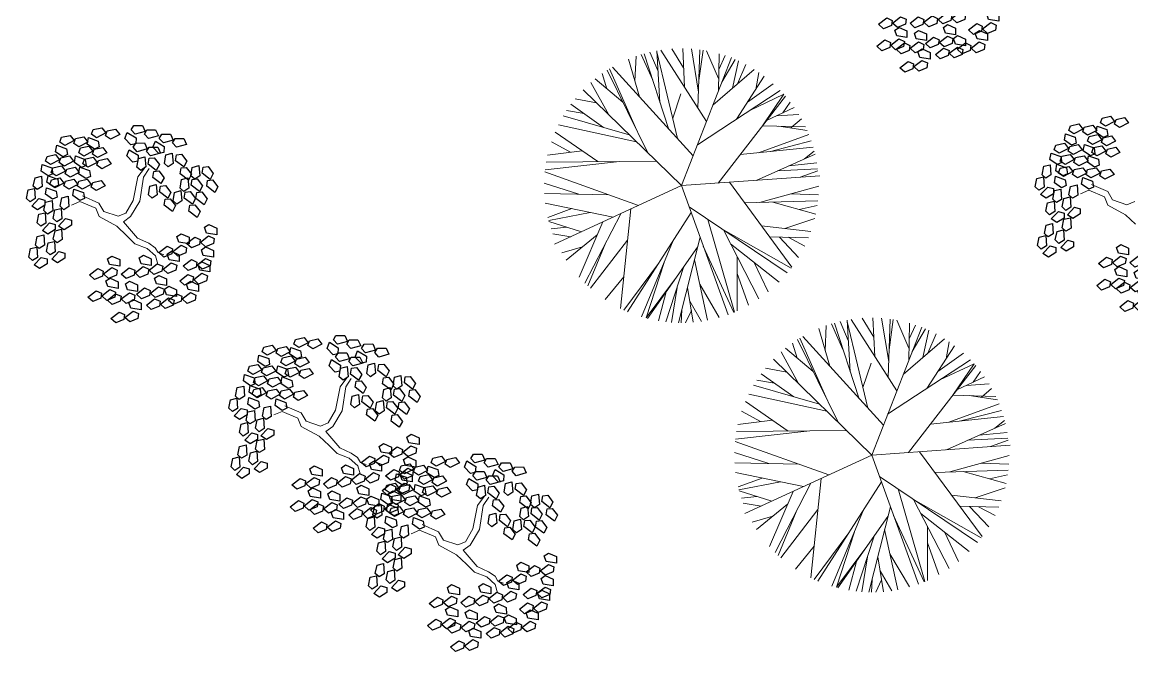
# Model space of a CAD drawing. Header units: millimetres. Extents: x 997 to 4249, y 599 to 1440.
# Drawn here: x 1588.46 to 1619.56, y 799.03 to 816.72 of the extents above; entities that cross this region are included whole.
import ezdxf

# ---------------------------------------------------------------- set-up
doc = ezdxf.new("R2010")
doc.units = ezdxf.units.MM
doc.linetypes.add('Continuo', pattern=[0])
doc.layers.add('cercas existentes', color=18, linetype='Continuous')
doc.layers.add('taludes', color=9, linetype='Continuous')

# ---------------------------------------------------------------- blocks, each defined once
blk = doc.blocks.new('L', base_point=(1.3683, 0.5913))
at = {"linetype": 'Continuo'}
for p, q in [((1.2809, 0.65), (1.3117, 0.675)), ((1.3117, 0.675), (1.3419, 0.6213)), ((1.2937, 0.5998), (1.2809, 0.65)), ((1.3225, 0.5909), (1.2937, 0.5998)), ((1.3419, 0.6213), (1.3225, 0.5909)), ((1.2753, 0.5668), (1.3061, 0.5917)), ((1.2881, 0.5166), (1.2753, 0.5668)), ((1.3061, 0.5917), (1.3362, 0.538)), ((1.3362, 0.538), (1.3169, 0.5076)), ((1.337, 0.4891), (1.3557, 0.5478)), ((1.3557, 0.5478), (1.3911, 0.5544)), ((1.3911, 0.5544), (1.4042, 0.5272)), ((1.3169, 0.5076), (1.2881, 0.5166)), ((1.3763, 0.4836), (1.337, 0.4891)), ((1.4042, 0.5272), (1.3763, 0.4836))]:
    blk.add_line(p, q, dxfattribs=at)
blk = doc.blocks.new('gtfoods1')
at = {"layer": 'taludes', "lineweight": 5, "extrusion": (-0.01642, -0.01246, 0.999788)}
for p, q in [((-318.323, 154.177, 12.099), (-318.648, 154.895, 12.102)), ((-317.883, 152.82, 12.089), (-318.564, 154.919, 12.104)), ((-318.173, 154.429, 12.104), (-318.407, 154.96, 12.107)), ((-318.119, 153.548, 12.094), (-318.208, 155.002, 12.111)), ((-317.625, 152.537, 12.09), (-318.206, 154.966, 12.11)), ((-316.815, 153.017, 12.109), (-318.098, 155.02, 12.113)), ((-317.458, 154.524, 12.117), (-317.788, 155.055, 12.118)), ((-317.434, 153.984, 12.111), (-317.482, 155.064, 12.124)), ((-317.04, 153.838, 12.116), (-317.239, 155.054, 12.127)), ((-317.054, 153.39, 12.11), (-317.003, 155.03, 12.131)), ((-317.03, 154.167, 12.12), (-316.913, 155.016, 12.132)), ((-316.474, 154.218, 12.13), (-316.814, 154.999, 12.134)), ((-316.481, 153.872, 12.125), (-316.46, 154.916, 12.138)), ((-318.694, 153.713, 12.087), (-319.001, 154.767, 12.095)), ((-318.82, 154.144, 12.09), (-318.79, 154.848, 12.099)), ((-317.517, 151.217, 12.075), (-316.116, 154.808, 12.143)), ((-316.469, 154.476, 12.133), (-316.293, 154.864, 12.141)), ((-316.385, 154.12, 12.13), (-316.009, 154.756, 12.144)), ((-316.083, 153.954, 12.133), (-315.921, 154.717, 12.145)), ((-315.944, 154.074, 12.136), (-315.71, 154.613, 12.147)), ((-319.607, 153.937, 12.075), (-319.736, 154.36, 12.078)), ((-318.458, 152.135, 12.071), (-319.597, 154.454, 12.081)), ((-318.768, 152.766, 12.074), (-319.533, 154.494, 12.083)), ((-317.189, 152.057, 12.091), (-319.449, 154.544, 12.085)), ((-316.636, 153.476, 12.118), (-315.476, 154.478, 12.149)), ((-315.973, 153.082, 12.124), (-315.195, 154.284, 12.151)), ((-315.432, 153.918, 12.143), (-315.345, 154.392, 12.15)), ((-319.556, 153.207, 12.066), (-320.052, 154.112, 12.069)), ((-319.157, 153.559, 12.077), (-319.933, 154.212, 12.073)), ((-315.664, 153.559, 12.135), (-314.943, 154.076, 12.153)), ((-319.895, 153.538, 12.065), (-320.496, 153.652, 12.056)), ((-317.517, 151.217, 12.075), (-320.271, 153.904, 12.063)), ((-317.763, 153.112, 12.095), (-317.532, 153.79, 12.107)), ((-317.071, 152.36, 12.097), (-314.749, 153.888, 12.154)), ((-316.489, 151.29, 12.093), (-314.602, 153.727, 12.154)), ((-315.605, 153.325, 12.133), (-314.648, 153.78, 12.154)), ((-314.648, 153.78, 12.154), (-315.243, 152.899, 12.133)), ((-320.247, 153.237, 12.055), (-320.738, 153.321, 12.048)), ((-319.705, 152.852, 12.059), (-320.615, 153.499, 12.053)), ((-315.132, 153.043, 12.137), (-314.359, 153.413, 12.154)), ((-314.671, 153.264, 12.147), (-314.469, 153.563, 12.154)), ((-318.978, 152.643, 12.069), (-320.828, 153.176, 12.045)), ((-314.862, 153.172, 12.143), (-314.228, 153.212, 12.154)), ((-314.451, 152.835, 12.146), (-314.156, 153.088, 12.154)), ((-319.862, 151.891, 12.045), (-321.059, 152.72, 12.036)), ((-318.779, 152.448, 12.07), (-320.966, 152.921, 12.04)), ((-315.243, 152.899, 12.133), (-314.041, 152.864, 12.153)), ((-314.788, 152.886, 12.141), (-313.996, 152.766, 12.152)), ((-320.631, 152.154, 12.036), (-321.163, 152.444, 12.03)), ((-315.358, 152.14, 12.122), (-313.949, 152.655, 12.152)), ((-315.023, 152.174, 12.128), (-313.88, 152.471, 12.15)), ((-320.3, 152.195, 12.041), (-321.268, 152.075, 12.024)), ((-315.871, 152.088, 12.113), (-313.824, 152.294, 12.149)), ((-315.425, 151.365, 12.111), (-313.773, 152.099, 12.147)), ((-314.066, 151.968, 12.141), (-313.794, 152.185, 12.148)), ((-319.255, 151.897, 12.055), (-321.338, 151.663, 12.018)), ((-318.225, 151.908, 12.072), (-321.307, 151.876, 12.021)), ((-314.506, 151.773, 12.131), (-313.723, 151.854, 12.145)), ((-318.72, 150.662, 12.048), (-321.345, 151.602, 12.017)), ((-317.517, 151.217, 12.075), (-313.642, 151.492, 12.142)), ((-314.828, 151.631, 12.124), (-313.7, 151.693, 12.144)), ((-314.188, 151.453, 12.133), (-313.693, 151.632, 12.143)), ((-320.397, 150.978, 12.025), (-321.364, 151.287, 12.013)), ((-317.517, 151.217, 12.075), (-321.071, 149.577, 11.996)), ((-317.517, 151.217, 12.075), (-316.212, 147.598, 12.051)), ((-316.174, 151.312, 12.098), (-314.423, 148.93, 12.097)), ((-315.326, 150.744, 12.105), (-313.67, 151.201, 12.138)), ((-319.549, 150.959, 12.038), (-321.358, 150.999, 12.009)), ((-314.452, 150.985, 12.122), (-313.679, 150.958, 12.135)), ((-319.427, 150.336, 12.033), (-321.333, 150.725, 12.006)), ((-320.585, 150.572, 12.017), (-321.26, 150.328, 12.002)), ((-318.934, 150.563, 12.044), (-319.225, 147.77, 12.004)), ((-317.302, 150.62, 12.071), (-314.55, 148.767, 12.093)), ((-315.747, 150.731, 12.098), (-313.693, 150.794, 12.133)), ((-314.954, 150.756, 12.111), (-313.754, 150.417, 12.127)), ((-314.221, 150.549, 12.121), (-313.71, 150.662, 12.131)), ((-320.072, 150.468, 12.024), (-321.238, 150.24, 12.002)), ((-320.314, 149.926, 12.013), (-321.23, 150.211, 12.001)), ((-319.22, 150.431, 12.037), (-320.226, 148.486, 11.996)), ((-317.245, 150.463, 12.07), (-319.026, 147.678, 12.006)), ((-316.779, 150.268, 12.075), (-316.031, 147.668, 12.055)), ((-314.617, 150.016, 12.108), (-313.781, 150.3, 12.125)), ((-320.733, 150.056, 12.008), (-321.169, 150.008, 12)), ((-319.722, 150.199, 12.026), (-320.385, 148.653, 11.996)), ((-316.343, 149.975, 12.079), (-314.446, 148.899, 12.097)), ((-316.343, 149.975, 12.079), (-315.349, 148.038, 12.071)), ((-315.278, 150.093, 12.098), (-313.891, 149.931, 12.119)), ((-320.619, 149.785, 12.006), (-321.118, 149.864, 11.999)), ((-319.879, 149.835, 12.019), (-320.748, 149.128, 11.996)), ((-319.637, 149.625, 12.02), (-320.14, 148.403, 11.997)), ((-319.026, 149.686, 12.031), (-320.069, 148.338, 11.997)), ((-317.747, 149.678, 12.052), (-318.636, 147.536, 12.011)), ((-316.995, 149.769, 12.066), (-317.599, 147.37, 12.026)), ((-315.049, 149.782, 12.098), (-313.959, 149.753, 12.115)), ((-314.773, 149.775, 12.102), (-314.239, 149.203, 12.104)), ((-314.528, 149.768, 12.106), (-314.062, 149.523, 12.111)), ((-320.292, 149.499, 12.008), (-320.869, 149.33, 11.996)), ((-317.065, 149.492, 12.061), (-318.467, 147.489, 12.013)), ((-316.906, 149.523, 12.064), (-316.051, 147.66, 12.055)), ((-316.141, 149.581, 12.077), (-314.783, 148.51, 12.086)), ((-318.16, 149.033, 12.037), (-319.129, 147.724, 12.005)), ((-318.001, 149.066, 12.04), (-318.508, 147.508, 12.013)), ((-317.155, 149.133, 12.055), (-316.786, 147.44, 12.04)), ((-315.955, 149.218, 12.076), (-315.952, 147.702, 12.057)), ((-315.48, 149.059, 12.082), (-315.087, 148.234, 12.078)), ((-319.132, 148.657, 12.017), (-319.657, 148.02, 12)), ((-317.447, 148.945, 12.048), (-317.955, 147.395, 12.02)), ((-315.954, 148.755, 12.07), (-315.634, 147.862, 12.064)), ((-317.681, 148.611, 12.04), (-318.508, 147.508, 12.013)), ((-317.639, 148.359, 12.037), (-317.793, 147.38, 12.023)), ((-317.349, 148.361, 12.042), (-317.184, 147.384, 12.033)), ((-317.006, 148.451, 12.049), (-316.462, 147.517, 12.046)), ((-317.945, 148.234, 12.031), (-318.158, 147.423, 12.017)), ((-317.508, 147.73, 12.032), (-317.521, 147.37, 12.027)), ((-317.284, 147.973, 12.038), (-316.952, 147.411, 12.037)), ((-317.24, 147.713, 12.036), (-317.401, 147.371, 12.029)), ((-312.786, 145.991, 12.094), (-312.875, 147.445, 12.111)), ((-312.292, 144.98, 12.09), (-312.873, 147.409, 12.11)), ((-311.482, 145.46, 12.109), (-312.765, 147.463, 12.113)), ((-312.125, 146.967, 12.117), (-312.454, 147.498, 12.118)), ((-312.101, 146.427, 12.111), (-312.149, 147.507, 12.124)), ((-311.707, 146.281, 12.116), (-311.906, 147.497, 12.127)), ((-311.721, 145.833, 12.11), (-311.67, 147.473, 12.131)), ((-311.697, 146.61, 12.12), (-311.579, 147.459, 12.132)), ((-311.141, 146.661, 12.13), (-311.481, 147.442, 12.134)), ((-313.361, 146.156, 12.087), (-313.668, 147.21, 12.095)), ((-313.486, 146.587, 12.09), (-313.457, 147.291, 12.099)), ((-312.99, 146.62, 12.099), (-313.314, 147.338, 12.102)), ((-312.549, 145.263, 12.089), (-313.231, 147.362, 12.104)), ((-312.84, 146.872, 12.104), (-313.073, 147.403, 12.107)), ((-312.184, 143.66, 12.075), (-310.783, 147.251, 12.143)), ((-311.148, 146.315, 12.125), (-311.127, 147.359, 12.138)), ((-311.136, 146.919, 12.133), (-310.959, 147.307, 12.141)), ((-311.052, 146.563, 12.13), (-310.675, 147.199, 12.144)), ((-310.749, 146.397, 12.133), (-310.588, 147.16, 12.145)), ((-314.274, 146.38, 12.075), (-314.403, 146.803, 12.078)), ((-313.124, 144.578, 12.071), (-314.263, 146.897, 12.081)), ((-313.435, 145.209, 12.074), (-314.2, 146.937, 12.083)), ((-311.856, 144.5, 12.091), (-314.116, 146.987, 12.085)), ((-311.303, 145.919, 12.118), (-310.143, 146.921, 12.149)), ((-310.611, 146.517, 12.136), (-310.377, 147.056, 12.147)), ((-310.099, 146.361, 12.143), (-310.011, 146.835, 12.15)), ((-314.223, 145.65, 12.066), (-314.718, 146.555, 12.069)), ((-313.824, 146.002, 12.077), (-314.6, 146.655, 12.073)), ((-310.64, 145.525, 12.124), (-309.862, 146.727, 12.151)), ((-310.331, 146.003, 12.135), (-309.61, 146.519, 12.153)), ((-312.184, 143.66, 12.075), (-314.937, 146.347, 12.063)), ((-312.43, 145.555, 12.095), (-312.199, 146.233, 12.107)), ((-311.738, 144.803, 12.097), (-309.416, 146.331, 12.154)), ((-311.156, 143.733, 12.093), (-309.269, 146.17, 12.154)), ((-310.272, 145.768, 12.133), (-309.315, 146.223, 12.154)), ((-309.315, 146.223, 12.154), (-309.91, 145.342, 12.133)), ((-314.372, 145.295, 12.059), (-315.282, 145.942, 12.053)), ((-314.562, 145.981, 12.065), (-315.162, 146.095, 12.056)), ((-309.798, 145.486, 12.137), (-309.025, 145.856, 12.154)), ((-309.337, 145.707, 12.147), (-309.135, 146.006, 12.154)), ((-313.645, 145.086, 12.069), (-315.495, 145.619, 12.045)), ((-314.913, 145.68, 12.055), (-315.405, 145.764, 12.048)), ((-309.529, 145.615, 12.143), (-308.895, 145.655, 12.154)), ((-313.445, 144.891, 12.07), (-315.633, 145.364, 12.04)), ((-309.91, 145.342, 12.133), (-308.708, 145.307, 12.153)), ((-309.455, 145.329, 12.141), (-308.663, 145.209, 12.152)), ((-309.118, 145.278, 12.146), (-308.823, 145.531, 12.154)), ((-314.528, 144.334, 12.045), (-315.725, 145.163, 12.036)), ((-310.025, 144.583, 12.122), (-308.616, 145.098, 12.152)), ((-314.966, 144.638, 12.041), (-315.934, 144.518, 12.024)), ((-315.297, 144.597, 12.036), (-315.83, 144.887, 12.03)), ((-310.538, 144.531, 12.113), (-308.491, 144.737, 12.149)), ((-309.69, 144.617, 12.128), (-308.547, 144.914, 12.15)), ((-308.733, 144.411, 12.141), (-308.461, 144.628, 12.148)), ((-313.922, 144.34, 12.055), (-316.005, 144.106, 12.018)), ((-312.892, 144.351, 12.072), (-315.974, 144.319, 12.021)), ((-310.092, 143.808, 12.111), (-308.439, 144.542, 12.147)), ((-309.173, 144.216, 12.131), (-308.39, 144.297, 12.145)), ((-313.387, 143.105, 12.048), (-316.012, 144.045, 12.017)), ((-309.494, 144.074, 12.124), (-308.366, 144.136, 12.144)), ((-308.854, 143.896, 12.133), (-308.359, 144.075, 12.143)), ((-315.064, 143.421, 12.025), (-316.03, 143.73, 12.013)), ((-312.184, 143.66, 12.075), (-308.309, 143.935, 12.142)), ((-310.841, 143.755, 12.098), (-309.09, 141.373, 12.097)), ((-314.216, 143.402, 12.038), (-316.025, 143.442, 12.009)), ((-312.184, 143.66, 12.075), (-315.738, 142.02, 11.996)), ((-312.184, 143.66, 12.075), (-310.878, 140.041, 12.051)), ((-309.993, 143.187, 12.105), (-308.337, 143.644, 12.138)), ((-309.119, 143.428, 12.122), (-308.345, 143.401, 12.135)), ((-314.093, 142.779, 12.033), (-315.999, 143.168, 12.006)), ((-311.969, 143.063, 12.071), (-309.217, 141.21, 12.093)), ((-310.414, 143.174, 12.098), (-308.36, 143.237, 12.133)), ((-309.621, 143.199, 12.111), (-308.421, 142.86, 12.127)), ((-308.888, 142.992, 12.121), (-308.377, 143.105, 12.131)), ((-315.252, 143.016, 12.017), (-315.927, 142.771, 12.002)), ((-314.739, 142.911, 12.024), (-315.905, 142.683, 12.002)), ((-313.887, 142.874, 12.037), (-314.893, 140.929, 11.996)), ((-313.601, 143.006, 12.044), (-313.891, 140.213, 12.004)), ((-311.912, 142.906, 12.07), (-313.693, 140.121, 12.006)), ((-309.284, 142.459, 12.108), (-308.447, 142.743, 12.125)), ((-314.981, 142.369, 12.013), (-315.897, 142.654, 12.001)), ((-315.4, 142.499, 12.008), (-315.836, 142.451, 12)), ((-314.389, 142.642, 12.026), (-315.052, 141.096, 11.996)), ((-311.446, 142.711, 12.075), (-310.697, 140.111, 12.055)), ((-309.944, 142.536, 12.098), (-308.558, 142.374, 12.119)), ((-315.286, 142.228, 12.006), (-315.785, 142.307, 11.999)), ((-314.545, 142.278, 12.019), (-315.414, 141.571, 11.996)), ((-313.692, 142.129, 12.031), (-314.736, 140.781, 11.997)), ((-312.414, 142.121, 12.052), (-313.303, 139.979, 12.011)), ((-311.661, 142.212, 12.066), (-312.266, 139.814, 12.026)), ((-311.01, 142.418, 12.079), (-309.113, 141.342, 12.097)), ((-311.01, 142.418, 12.079), (-310.016, 140.481, 12.071)), ((-309.716, 142.225, 12.098), (-308.626, 142.196, 12.115)), ((-309.44, 142.218, 12.102), (-308.906, 141.646, 12.104)), ((-309.194, 142.211, 12.106), (-308.729, 141.966, 12.111)), ((-314.959, 141.942, 12.008), (-315.536, 141.773, 11.996)), ((-314.304, 142.068, 12.02), (-314.807, 140.846, 11.997)), ((-311.731, 141.935, 12.061), (-313.133, 139.932, 12.013)), ((-311.573, 141.966, 12.064), (-310.717, 140.103, 12.055)), ((-310.808, 142.024, 12.077), (-309.45, 140.953, 12.086)), ((-312.668, 141.509, 12.04), (-313.175, 139.951, 12.013)), ((-311.822, 141.576, 12.055), (-311.453, 139.883, 12.04)), ((-310.622, 141.661, 12.076), (-310.618, 140.145, 12.057)), ((-310.147, 141.502, 12.082), (-309.754, 140.677, 12.078)), ((-312.826, 141.476, 12.037), (-313.796, 140.167, 12.005)), ((-312.114, 141.388, 12.048), (-312.622, 139.838, 12.02)), ((-310.621, 141.198, 12.07), (-310.301, 140.305, 12.064)), ((-313.799, 141.1, 12.017), (-314.324, 140.463, 12)), ((-312.348, 141.054, 12.04), (-313.175, 139.951, 12.013)), ((-311.673, 140.894, 12.049), (-311.129, 139.96, 12.046)), ((-312.612, 140.677, 12.031), (-312.824, 139.866, 12.017)), ((-312.306, 140.802, 12.037), (-312.459, 139.823, 12.023)), ((-312.016, 140.804, 12.042), (-311.851, 139.827, 12.033)), ((-311.951, 140.416, 12.038), (-311.619, 139.854, 12.037)), ((-312.175, 140.173, 12.032), (-312.188, 139.813, 12.027)), ((-311.907, 140.156, 12.036), (-312.068, 139.814, 12.029))]:
    blk.add_line(p, q, dxfattribs=at)
at = {"layer": 'taludes', "linetype": 'Continuo', "lineweight": 5, "extrusion": (-0.012368, -0.016489, 0.999788)}
for p, q in [((-332.886, 150.805, 12.084), (-332.75, 151.462, 12.097)), ((-332.75, 151.462, 12.097), (-332.568, 151.712, 12.103)), ((-332.699, 150.785, 12.086), (-332.591, 151.457, 12.099)), ((-332.591, 151.457, 12.099), (-332.439, 151.695, 12.104)), ((-305.569, 151.049, 12.071), (-306.025, 151.252, 12.069)), ((-333.843, 150.727, 12.071), (-334.299, 150.93, 12.069)), ((-306.102, 151.092, 12.065), (-306.337, 150.992, 12.061)), ((-305.66, 150.903, 12.068), (-306.102, 151.092, 12.065)), ((-305.566, 150.671, 12.065), (-305.66, 150.903, 12.068)), ((-305.432, 150.815, 12.069), (-305.569, 151.049, 12.071)), ((-334.377, 150.77, 12.065), (-334.611, 150.67, 12.061)), ((-333.934, 150.581, 12.068), (-334.377, 150.77, 12.065)), ((-333.84, 150.349, 12.065), (-333.934, 150.581, 12.068)), ((-333.706, 150.493, 12.069), (-333.843, 150.727, 12.071)), ((-333.085, 150.446, 12.076), (-332.886, 150.805, 12.084)), ((-332.958, 150.348, 12.076), (-332.699, 150.785, 12.086)), ((-305.069, 150.398, 12.067), (-305.566, 150.671, 12.065)), ((-305.031, 150.681, 12.072), (-305.432, 150.815, 12.069)), ((-305.031, 150.681, 12.072), (-304.811, 150.768, 12.076)), ((-333.343, 150.076, 12.067), (-333.84, 150.349, 12.065)), ((-333.305, 150.359, 12.072), (-333.706, 150.493, 12.069)), ((-333.305, 150.359, 12.072), (-333.085, 150.446, 12.076)), ((-333.151, 150.205, 12.071), (-332.958, 150.348, 12.076)), ((-333.151, 150.205, 12.071), (-332.76, 149.748, 12.068)), ((-305.069, 150.398, 12.067), (-304.788, 150.133, 12.066)), ((-333.343, 150.076, 12.067), (-333.062, 149.811, 12.066)), ((-333.062, 149.811, 12.066), (-332.837, 149.588, 12.065)), ((-332.837, 149.588, 12.065), (-332.495, 149.456, 12.067)), ((-332.76, 149.748, 12.068), (-332.447, 149.603, 12.07)), ((-332.447, 149.603, 12.07), (-332.262, 149.475, 12.07)), ((-332.495, 149.456, 12.067), (-332.255, 149.246, 12.066)), ((-332.262, 149.475, 12.07), (-332.18, 149.338, 12.069)), ((-332.18, 149.338, 12.069), (-332.023, 149.279, 12.07)), ((-332.255, 149.246, 12.066), (-332.19, 149.014, 12.063)), ((-327.217, 144.919, 12.084), (-327.08, 145.576, 12.097)), ((-327.08, 145.576, 12.097), (-326.899, 145.827, 12.103)), ((-327.029, 144.899, 12.086), (-326.921, 145.571, 12.099)), ((-326.921, 145.571, 12.099), (-326.769, 145.809, 12.104)), ((-328.173, 144.841, 12.071), (-328.63, 145.045, 12.069)), ((-327.416, 144.561, 12.076), (-327.217, 144.919, 12.084)), ((-328.707, 144.885, 12.065), (-328.942, 144.785, 12.061)), ((-328.265, 144.696, 12.068), (-328.707, 144.885, 12.065)), ((-328.171, 144.463, 12.065), (-328.265, 144.696, 12.068)), ((-328.036, 144.607, 12.069), (-328.173, 144.841, 12.071)), ((-327.635, 144.473, 12.072), (-328.036, 144.607, 12.069)), ((-327.289, 144.462, 12.076), (-327.029, 144.899, 12.086)), ((-327.673, 144.191, 12.067), (-328.171, 144.463, 12.065)), ((-327.635, 144.473, 12.072), (-327.416, 144.561, 12.076)), ((-327.481, 144.32, 12.071), (-327.289, 144.462, 12.076)), ((-327.481, 144.32, 12.071), (-327.09, 143.862, 12.068)), ((-327.673, 144.191, 12.067), (-327.392, 143.926, 12.066)), ((-327.392, 143.926, 12.066), (-327.168, 143.703, 12.065)), ((-327.168, 143.703, 12.065), (-326.825, 143.57, 12.067)), ((-327.09, 143.862, 12.068), (-326.777, 143.717, 12.07)), ((-326.777, 143.717, 12.07), (-326.593, 143.59, 12.07)), ((-326.825, 143.57, 12.067), (-326.586, 143.36, 12.066)), ((-326.593, 143.59, 12.07), (-326.51, 143.452, 12.069)), ((-326.51, 143.452, 12.069), (-326.353, 143.393, 12.07)), ((-326.586, 143.36, 12.066), (-326.521, 143.129, 12.063)), ((-323.229, 142.246, 12.097), (-323.048, 142.496, 12.103)), ((-323.071, 142.241, 12.099), (-322.918, 142.479, 12.104)), ((-323.366, 141.589, 12.084), (-323.229, 142.246, 12.097)), ((-323.178, 141.569, 12.086), (-323.071, 142.241, 12.099)), ((-324.856, 141.555, 12.065), (-325.091, 141.454, 12.061)), ((-324.414, 141.365, 12.068), (-324.856, 141.555, 12.065)), ((-324.323, 141.511, 12.071), (-324.779, 141.714, 12.069)), ((-324.186, 141.277, 12.069), (-324.323, 141.511, 12.071)), ((-323.565, 141.23, 12.076), (-323.366, 141.589, 12.084)), ((-323.438, 141.132, 12.076), (-323.178, 141.569, 12.086)), ((-324.32, 141.133, 12.065), (-324.414, 141.365, 12.068)), ((-323.785, 141.143, 12.072), (-324.186, 141.277, 12.069)), ((-323.785, 141.143, 12.072), (-323.565, 141.23, 12.076)), ((-323.823, 140.861, 12.067), (-324.32, 141.133, 12.065)), ((-323.63, 140.99, 12.071), (-323.438, 141.132, 12.076)), ((-323.63, 140.99, 12.071), (-323.24, 140.532, 12.068)), ((-323.823, 140.861, 12.067), (-323.541, 140.595, 12.066)), ((-323.541, 140.595, 12.066), (-323.317, 140.372, 12.065)), ((-323.317, 140.372, 12.065), (-322.974, 140.24, 12.067)), ((-323.24, 140.532, 12.068), (-322.926, 140.387, 12.07)), ((-322.926, 140.387, 12.07), (-322.742, 140.26, 12.07)), ((-322.742, 140.26, 12.07), (-322.66, 140.122, 12.069)), ((-322.974, 140.24, 12.067), (-322.735, 140.03, 12.066)), ((-322.735, 140.03, 12.066), (-322.67, 139.799, 12.063)), ((-322.66, 140.122, 12.069), (-322.503, 140.063, 12.07))]:
    blk.add_line(p, q, dxfattribs=at)
for p, xscale, yscale, zscale, rotation in [((-341.699, -60.779, 13.323), 4.693247904105663, 4.693247904105663, 4.693247904105663, 135.1959007807611), ((-342.951, -61.889, 13.323), 4.693247904105663, 4.693247904105663, 4.693247904105663, 135.1959007807611), ((-342.26, -61.338, 13.323), 4.693247904105663, 4.693247904105663, 4.693247904105663, 135.1959007807611), ((-340.834, -60.502, 13.323), 4.693247904105663, 4.693247904105663, 4.693247904105663, 135.1959007807611), ((-342.618, -62.414, 13.323), 4.693247904105663, 4.693247904105663, 4.693247904105663, 135.1959007807611), ((-342.13, -62.153, 13.323), 4.693247904105663, 4.693247904105663, 4.693247904105663, 135.1959007807611), ((-341.576, -61.534, 13.323), 4.693247904105663, 4.693247904105663, 4.693247904105663, 135.1959007807611), ((-340.765, -61.129, 13.323), 4.693247904105663, 4.693247904105663, 4.693247904105663, 135.1959007807611), ((-341.168, -61.611, 13.323), 4.693247904105663, 4.693247904105663, 4.693247904105663, 135.1959007807611), ((-341.74, -62.507, 13.323), 4.693247904105663, 4.693247904105663, 4.693247904105663, 135.1959007807611), ((-335.943, -60.807, 13.357), 4.693247905292083, 4.693247905292083, 4.693247905292083, 305.0710582407918), ((-358.368, -78.026, 13.712), 4.693247905292083, 4.693247905292083, 4.693247905292083, 305.0710582407918), ((-357.562, -77.362, 13.712), 4.693247904986873, 4.693247904986873, 4.693247904986873, 292.8731664010561), ((-356.787, -77.082, 13.712), 4.693247904986873, 4.693247904986873, 4.693247904986873, 292.8731664010561), ((-336.525, -61.512, 13.357), 4.693247905292083, 4.693247905292083, 4.693247905292083, 305.0710582407918), ((-358.95, -78.732, 13.712), 4.693247905292083, 4.693247905292083, 4.693247905292083, 305.0710582407918), ((-357.224, -77.718, 13.712), 4.693247904986873, 4.693247904986873, 4.693247904986873, 292.8731664010561), ((-336.526, -62.189, 13.357), 4.693247905292083, 4.693247905292083, 4.693247905292083, 305.0710582407918), ((-335.924, -61.436, 13.357), 4.693247905292083, 4.693247905292083, 4.693247905292083, 305.0710582407918), ((-358.952, -79.409, 13.712), 4.693247905292083, 4.693247905292083, 4.693247905292083, 305.0710582407918), ((-358.349, -78.656, 13.712), 4.693247905292083, 4.693247905292083, 4.693247905292083, 305.0710582407918), ((-356.917, -78.03, 13.712), 4.693247905158423, 4.693247905158423, 4.693247905158423, 240.0875733262941), ((-356.36, -77.49, 13.712), 4.693247905158423, 4.693247905158423, 4.693247905158423, 240.0875733262941), ((-336.206, -62.343, 13.357), 4.693247905292083, 4.693247905292083, 4.693247905292083, 305.0710582407918), ((-335.639, -61.616, 13.357), 4.693247905292083, 4.693247905292083, 4.693247905292083, 305.0710582407918), ((-358.631, -79.563, 13.712), 4.693247905292083, 4.693247905292083, 4.693247905292083, 305.0710582407918), ((-358.064, -78.835, 13.712), 4.693247905292083, 4.693247905292083, 4.693247905292083, 305.0710582407918), ((-355.558, -77.323, 13.712), 4.693247905158423, 4.693247905158423, 4.693247905158423, 240.0875733262941), ((-336.486, -62.952, 13.357), 4.693247905007419, 4.693247905007419, 4.693247905007419, 11.23182489907098), ((-336.036, -62.636, 13.357), 4.693247905292083, 4.693247905292083, 4.693247905292083, 305.0710582407918), ((-358.911, -80.171, 13.712), 4.693247905007419, 4.693247905007419, 4.693247905007419, 11.23182489907098), ((-358.461, -79.856, 13.712), 4.693247905292083, 4.693247905292083, 4.693247905292083, 305.0710582407918), ((-355.594, -77.777, 13.712), 4.693247905158423, 4.693247905158423, 4.693247905158423, 240.0875733262941), ((-335.401, -62.207, 13.357), 4.693247905292083, 4.693247905292083, 4.693247905292083, 305.0710582407918), ((-357.826, -79.426, 13.712), 4.693247905292083, 4.693247905292083, 4.693247905292083, 305.0710582407918), ((-356.191, -78.46, 13.712), 4.693247905158423, 4.693247905158423, 4.693247905158423, 240.0875733262941), ((-355.538, -78.183, 13.712), 4.693247905158423, 4.693247905158423, 4.693247905158423, 240.0875733262941), ((-335.837, -63.321, 13.357), 4.693247905007419, 4.693247905007419, 4.693247905007419, 11.23182489907098), ((-335.548, -62.953, 13.357), 4.693247905007419, 4.693247905007419, 4.693247905007419, 11.23182489907098), ((-358.263, -80.541, 13.712), 4.693247905007419, 4.693247905007419, 4.693247905007419, 11.23182489907098), ((-357.974, -80.173, 13.712), 4.693247905007419, 4.693247905007419, 4.693247905007419, 11.23182489907098), ((-335.445, -64.232, 13.357), 4.693247905007419, 4.693247905007419, 4.693247905007419, 11.23182489907098), ((-335.144, -63.806, 13.357), 4.693247905007419, 4.693247905007419, 4.693247905007419, 11.23182489907098), ((-357.87, -81.452, 13.712), 4.693247905007419, 4.693247905007419, 4.693247905007419, 11.23182489907098), ((-357.569, -81.026, 13.712), 4.693247905007419, 4.693247905007419, 4.693247905007419, 11.23182489907098), ((-355.24, -79.111, 13.712), 4.693247904105663, 4.693247904105663, 4.693247904105663, 135.1959007807611), ((-354.776, -78.439, 13.712), 4.693247904105663, 4.693247904105663, 4.693247904105663, 135.1959007807611), ((-333.993, -63.559, 13.357), 4.693247904105663, 4.693247904105663, 4.693247904105663, 135.1959007807611), ((-333.302, -63.008, 13.357), 4.693247904105663, 4.693247904105663, 4.693247904105663, 135.1959007807611), ((-356.418, -80.779, 13.712), 4.693247904105663, 4.693247904105663, 4.693247904105663, 135.1959007807611), ((-355.727, -80.228, 13.712), 4.693247904105663, 4.693247904105663, 4.693247904105663, 135.1959007807611), ((-355.166, -79.669, 13.712), 4.693247904105663, 4.693247904105663, 4.693247904105663, 135.1959007807611), ((-354.47, -78.999, 13.712), 4.693247904105663, 4.693247904105663, 4.693247904105663, 135.1959007807611), ((-354.301, -79.391, 13.712), 4.693247904105663, 4.693247904105663, 4.693247904105663, 135.1959007807611), ((-333.66, -64.083, 13.357), 4.693247904105663, 4.693247904105663, 4.693247904105663, 135.1959007807611), ((-356.085, -81.303, 13.712), 4.693247904105663, 4.693247904105663, 4.693247904105663, 135.1959007807611), ((-355.043, -80.423, 13.712), 4.693247904105663, 4.693247904105663, 4.693247904105663, 135.1959007807611), ((-333.172, -63.823, 13.357), 4.693247904105663, 4.693247904105663, 4.693247904105663, 135.1959007807611), ((-355.597, -81.043, 13.712), 4.693247904105663, 4.693247904105663, 4.693247904105663, 135.1959007807611), ((-354.636, -80.5, 13.712), 4.693247904105663, 4.693247904105663, 4.693247904105663, 135.1959007807611), ((-354.232, -80.018, 13.712), 4.693247904105663, 4.693247904105663, 4.693247904105663, 135.1959007807611), ((-332.783, -64.176, 13.357), 4.693247904105663, 4.693247904105663, 4.693247904105663, 135.1959007807611), ((-355.208, -81.396, 13.712), 4.693247904105663, 4.693247904105663, 4.693247904105663, 135.1959007807611), ((-349.495, -78.668, 13.739), 4.693247904986873, 4.693247904986873, 4.693247904986873, 292.8731664010561), ((-350.301, -79.332, 13.739), 4.693247905292083, 4.693247905292083, 4.693247905292083, 305.0710582407918), ((-348.72, -78.388, 13.739), 4.693247904986873, 4.693247904986873, 4.693247904986873, 292.8731664010561), ((-350.883, -80.038, 13.739), 4.693247905292083, 4.693247905292083, 4.693247905292083, 305.0710582407918), ((-349.157, -79.024, 13.739), 4.693247904986873, 4.693247904986873, 4.693247904986873, 292.8731664010561), ((-350.884, -80.714, 13.739), 4.693247905292083, 4.693247905292083, 4.693247905292083, 305.0710582407918), ((-350.282, -79.962, 13.739), 4.693247905292083, 4.693247905292083, 4.693247905292083, 305.0710582407918), ((-348.85, -79.336, 13.739), 4.693247905158423, 4.693247905158423, 4.693247905158423, 240.0875733262941), ((-348.293, -78.796, 13.739), 4.693247905158423, 4.693247905158423, 4.693247905158423, 240.0875733262941), ((-350.564, -80.869, 13.739), 4.693247905292083, 4.693247905292083, 4.693247905292083, 305.0710582407918), ((-349.997, -80.141, 13.739), 4.693247905292083, 4.693247905292083, 4.693247905292083, 305.0710582407918), ((-347.491, -78.629, 13.739), 4.693247905158423, 4.693247905158423, 4.693247905158423, 240.0875733262941), ((-350.844, -81.477, 13.739), 4.693247905007419, 4.693247905007419, 4.693247905007419, 11.23182489907098), ((-350.394, -81.161, 13.739), 4.693247905292083, 4.693247905292083, 4.693247905292083, 305.0710582407918), ((-347.526, -79.083, 13.739), 4.693247905158423, 4.693247905158423, 4.693247905158423, 240.0875733262941), ((-349.759, -80.732, 13.739), 4.693247905292083, 4.693247905292083, 4.693247905292083, 305.0710582407918), ((-348.124, -79.766, 13.739), 4.693247905158423, 4.693247905158423, 4.693247905158423, 240.0875733262941), ((-347.471, -79.489, 13.739), 4.693247905158423, 4.693247905158423, 4.693247905158423, 240.0875733262941), ((-350.195, -81.847, 13.739), 4.693247905007419, 4.693247905007419, 4.693247905007419, 11.23182489907098), ((-349.906, -81.479, 13.739), 4.693247905007419, 4.693247905007419, 4.693247905007419, 11.23182489907098), ((-349.803, -82.758, 13.739), 4.693247905007419, 4.693247905007419, 4.693247905007419, 11.23182489907098), ((-349.502, -82.332, 13.739), 4.693247905007419, 4.693247905007419, 4.693247905007419, 11.23182489907098), ((-347.173, -80.417, 13.739), 4.693247904105663, 4.693247904105663, 4.693247904105663, 135.1959007807611), ((-346.709, -79.744, 13.739), 4.693247904105663, 4.693247904105663, 4.693247904105663, 135.1959007807611), ((-344.417, -79.022, 13.747), 4.693247904986873, 4.693247904986873, 4.693247904986873, 292.8731664010561), ((-348.351, -82.084, 13.739), 4.693247904105663, 4.693247904105663, 4.693247904105663, 135.1959007807611), ((-347.66, -81.534, 13.739), 4.693247904105663, 4.693247904105663, 4.693247904105663, 135.1959007807611), ((-347.099, -80.975, 13.739), 4.693247904105663, 4.693247904105663, 4.693247904105663, 135.1959007807611), ((-346.403, -80.305, 13.739), 4.693247904105663, 4.693247904105663, 4.693247904105663, 135.1959007807611), ((-345.804, -80.391, 13.747), 4.693247905292083, 4.693247905292083, 4.693247905292083, 305.0710582407918), ((-345.222, -79.686, 13.747), 4.693247905292083, 4.693247905292083, 4.693247905292083, 305.0710582407918), ((-343.642, -78.741, 13.747), 4.693247904986873, 4.693247904986873, 4.693247904986873, 292.8731664010561), ((-346.234, -80.697, 13.739), 4.693247904105663, 4.693247904105663, 4.693247904105663, 135.1959007807611), ((-345.203, -80.316, 13.747), 4.693247905292083, 4.693247905292083, 4.693247905292083, 305.0710582407918), ((-344.078, -79.377, 13.747), 4.693247904986873, 4.693247904986873, 4.693247904986873, 292.8731664010561), ((-343.214, -79.15, 13.747), 4.693247905158423, 4.693247905158423, 4.693247905158423, 240.0875733262941), ((-348.018, -82.609, 13.739), 4.693247904105663, 4.693247904105663, 4.693247904105663, 135.1959007807611), ((-346.976, -81.729, 13.739), 4.693247904105663, 4.693247904105663, 4.693247904105663, 135.1959007807611), ((-345.806, -81.068, 13.747), 4.693247905292083, 4.693247905292083, 4.693247905292083, 305.0710582407918), ((-344.919, -80.495, 13.747), 4.693247905292083, 4.693247905292083, 4.693247905292083, 305.0710582407918), ((-343.771, -79.689, 13.747), 4.693247905158423, 4.693247905158423, 4.693247905158423, 240.0875733262941), ((-347.53, -82.348, 13.739), 4.693247904105663, 4.693247904105663, 4.693247904105663, 135.1959007807611), ((-346.569, -81.806, 13.739), 4.693247904105663, 4.693247904105663, 4.693247904105663, 135.1959007807611), ((-346.165, -81.324, 13.739), 4.693247904105663, 4.693247904105663, 4.693247904105663, 135.1959007807611), ((-345.485, -81.222, 13.747), 4.693247905292083, 4.693247905292083, 4.693247905292083, 305.0710582407918), ((-342.413, -78.983, 13.747), 4.693247905158423, 4.693247905158423, 4.693247905158423, 240.0875733262941), ((-347.141, -82.702, 13.739), 4.693247904105663, 4.693247904105663, 4.693247904105663, 135.1959007807611), ((-345.765, -81.831, 13.747), 4.693247905007419, 4.693247905007419, 4.693247905007419, 11.23182489907098), ((-345.315, -81.515, 13.747), 4.693247905292083, 4.693247905292083, 4.693247905292083, 305.0710582407918), ((-344.681, -81.086, 13.747), 4.693247905292083, 4.693247905292083, 4.693247905292083, 305.0710582407918), ((-343.045, -80.119, 13.747), 4.693247905158423, 4.693247905158423, 4.693247905158423, 240.0875733262941), ((-342.448, -79.436, 13.747), 4.693247905158423, 4.693247905158423, 4.693247905158423, 240.0875733262941), ((-342.392, -79.842, 13.747), 4.693247905158423, 4.693247905158423, 4.693247905158423, 240.0875733262941), ((-345.117, -82.2, 13.747), 4.693247905007419, 4.693247905007419, 4.693247905007419, 11.23182489907098), ((-344.828, -81.832, 13.747), 4.693247905007419, 4.693247905007419, 4.693247905007419, 11.23182489907098), ((-341.63, -80.098, 13.747), 4.693247904105663, 4.693247904105663, 4.693247904105663, 135.1959007807611), ((-344.724, -83.111, 13.747), 4.693247905007419, 4.693247905007419, 4.693247905007419, 11.23182489907098), ((-344.423, -82.685, 13.747), 4.693247905007419, 4.693247905007419, 4.693247905007419, 11.23182489907098), ((-342.094, -80.77, 13.747), 4.693247904105663, 4.693247904105663, 4.693247904105663, 135.1959007807611), ((-341.324, -80.658, 13.747), 4.693247904105663, 4.693247904105663, 4.693247904105663, 135.1959007807611), ((-343.272, -82.438, 13.747), 4.693247904105663, 4.693247904105663, 4.693247904105663, 135.1959007807611), ((-342.582, -81.887, 13.747), 4.693247904105663, 4.693247904105663, 4.693247904105663, 135.1959007807611), ((-342.02, -81.328, 13.747), 4.693247904105663, 4.693247904105663, 4.693247904105663, 135.1959007807611), ((-341.155, -81.05, 13.747), 4.693247904105663, 4.693247904105663, 4.693247904105663, 135.1959007807611), ((-342.939, -82.962, 13.747), 4.693247904105663, 4.693247904105663, 4.693247904105663, 135.1959007807611), ((-342.451, -82.702, 13.747), 4.693247904105663, 4.693247904105663, 4.693247904105663, 135.1959007807611), ((-341.897, -82.082, 13.747), 4.693247904105663, 4.693247904105663, 4.693247904105663, 135.1959007807611), ((-341.086, -81.678, 13.747), 4.693247904105663, 4.693247904105663, 4.693247904105663, 135.1959007807611), ((-341.49, -82.159, 13.747), 4.693247904105663, 4.693247904105663, 4.693247904105663, 135.1959007807611), ((-342.062, -83.055, 13.747), 4.693247904105663, 4.693247904105663, 4.693247904105663, 135.1959007807611)]:
    blk.add_blockref('L', p, dxfattribs=dict(at, xscale=xscale, yscale=yscale, zscale=zscale, rotation=rotation))

msp = doc.modelspace()

# ---------------------------------------------------------------- block references
at = {"layer": 'cercas existentes', "color": 1}
msp.add_blockref('gtfoods1', (1924.454, 660.921), dxfattribs=at)

doc.saveas('drawing.dxf')
